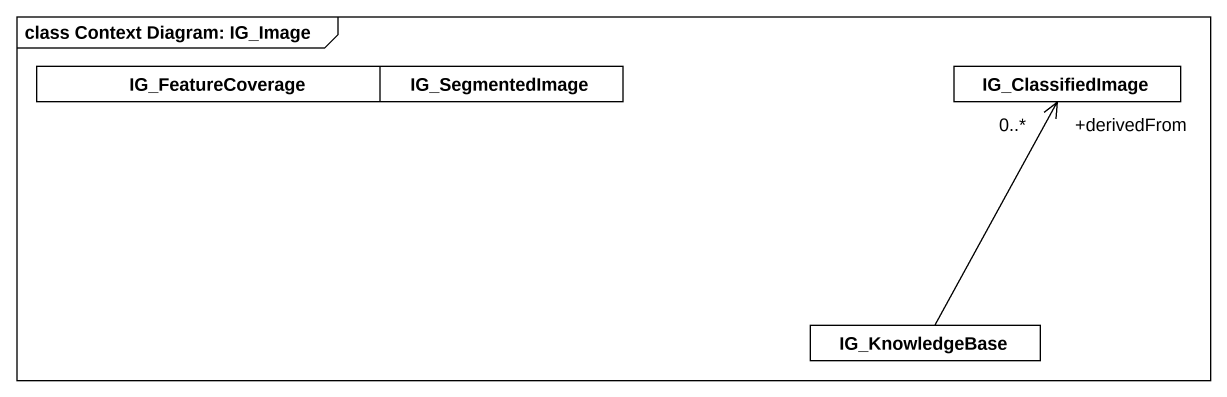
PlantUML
@startuml
mainframe class Context Diagram: IG_Image
hide circle
hide empty members
class IG_FeatureCoverage
class IG_SegmentedImage
class IG_ClassifiedImage
class IG_KnowledgeBase
IG_KnowledgeBase -up-> "+derivedFrom\n0..*" IG_ClassifiedImage
@enduml
